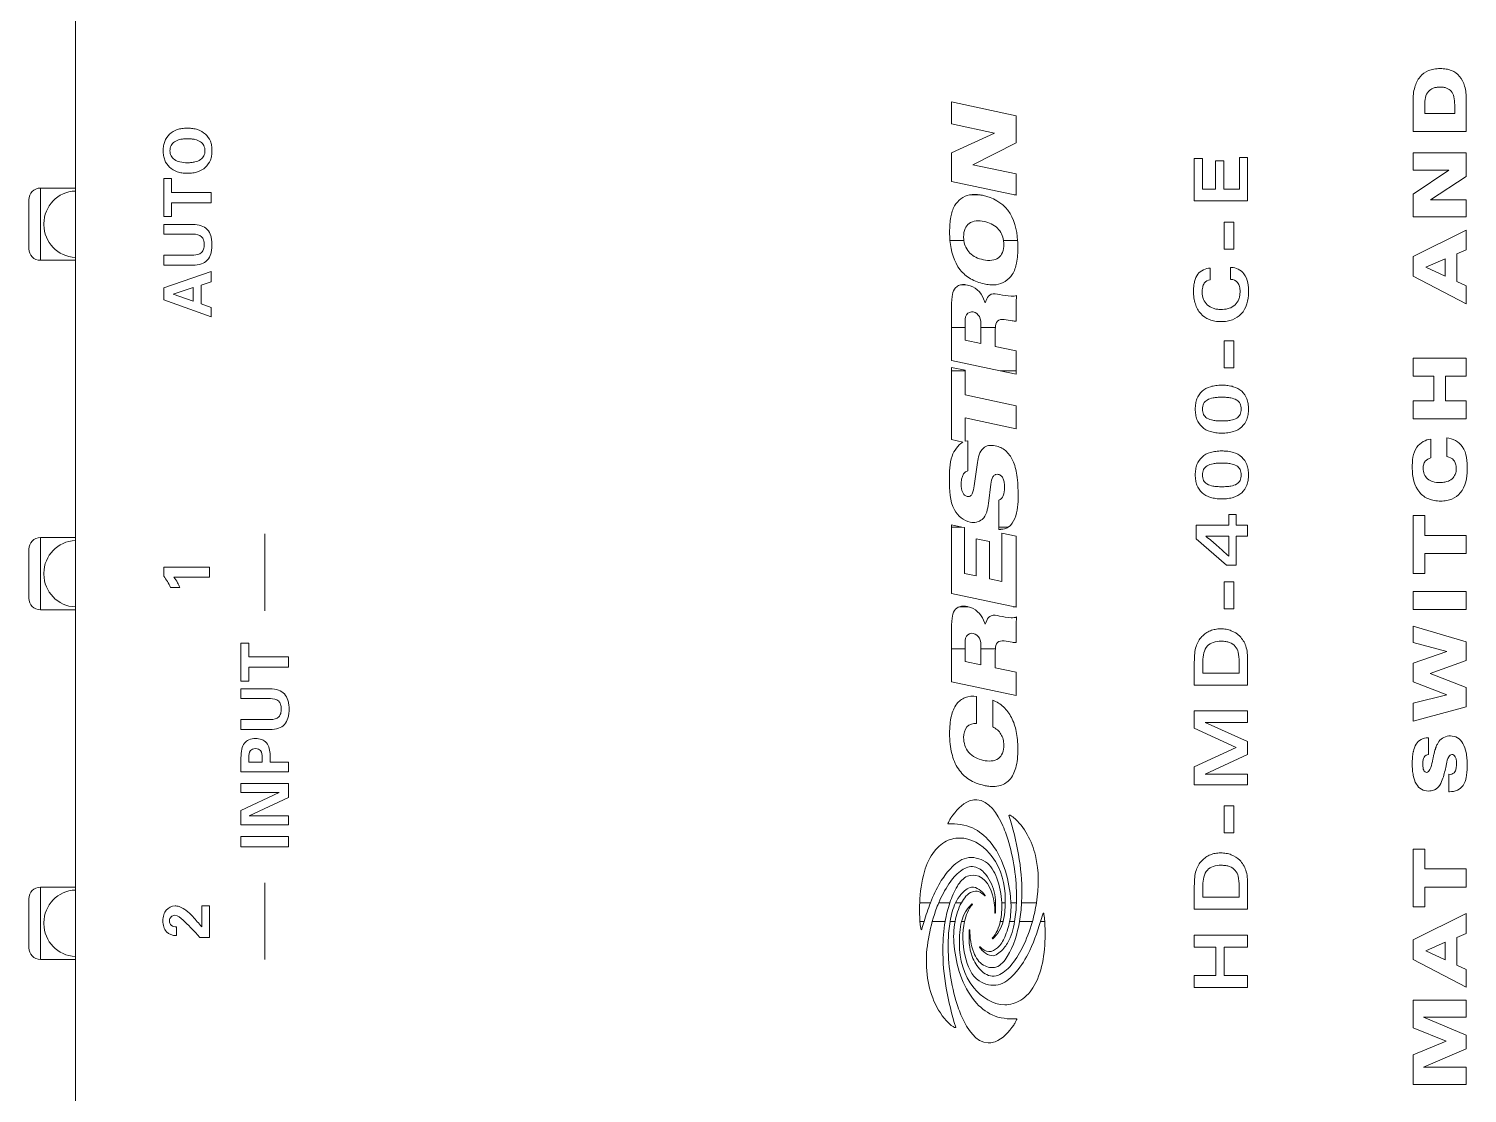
# Model space of a CAD drawing. Header units: millimetres. Extents: x 52029 to 181395, y -167683 to -9934.
# Drawn here: x 69179 to 70091, y -118630 to -117956 of the extents above; entities that cross this region are included whole.
import ezdxf

# ---------------------------------------------------------------- set-up
doc = ezdxf.new("R2010")
doc.units = ezdxf.units.MM
doc.header["$LTSCALE"] = 3
doc.layers.add('FUR', color=8, linetype='Continuous', lineweight=5)

# ---------------------------------------------------------------- blocks, each defined once
blk = doc.blocks.new('hdmd400rx')
at = {"color": 7, "linetype": 'Continuous'}
for p, q in [((-23.696, 184.695), (-20.595, 184.695)), ((-1.55, 184.695), (1.55, 184.695)), ((20.595, 184.695), (23.696, 184.695)), ((-24.434, 181.742), (-24.434, 183.957)), ((-24.434, 183.957), (-19.857, 183.957)), ((-22.183, 183.735), (-22.109, 183.735)), ((-19.857, 181.742), (-19.857, 183.957)), ((-2.288, 181.742), (-2.288, 183.957)), ((-2.288, 183.957), (2.288, 183.957)), ((-0.037, 183.735), (0.037, 183.735)), ((2.288, 181.742), (2.288, 183.957)), ((19.857, 181.742), (19.857, 183.957)), ((19.857, 183.957), (24.434, 183.957)), ((22.109, 183.735), (22.183, 183.735)), ((24.434, 181.742), (24.434, 183.957)), ((-142.16, 181.742), (142.16, 181.742)), ((-0.159, 176.144), (0.405, 176.144)), ((0.405, 176.144), (0.405, 173.241)), ((16.267, 173.134), (17.355, 176.135)), ((17.355, 176.135), (18.112, 176.135)), ((18.112, 176.135), (19.158, 173.134)), ((19.553, 174.288), (19.553, 176.135)), ((19.553, 176.135), (20.191, 176.135)), ((20.191, 176.135), (20.191, 174.243)), ((21.512, 174.272), (21.512, 176.135)), ((21.512, 176.135), (22.128, 176.135)), ((22.128, 176.135), (22.128, 174.288)), ((22.625, 175.647), (22.625, 176.135)), ((22.625, 176.135), (25.036, 176.135)), ((25.036, 176.135), (25.036, 175.647)), ((-22.933, 175.333), (-22.933, 175.365)), ((-22.38, 175.333), (-22.933, 175.333)), ((-0.875, 175.129), (-0.875, 175.711)), ((-0.214, 173.241), (-0.214, 175.491)), ((17.722, 175.543), (17.268, 174.272)), ((18.135, 174.272), (17.722, 175.543)), ((23.508, 175.647), (22.625, 175.647)), ((23.508, 173.134), (23.508, 175.647)), ((24.153, 175.647), (24.153, 173.134)), ((25.036, 175.647), (24.153, 175.647)), ((17.268, 174.272), (18.135, 174.272)), ((-23.045, 173.849), (-22.874, 174.004)), ((-23.045, 173.241), (-23.045, 173.849)), ((-21.037, 173.241), (-23.045, 173.241)), ((-22.38, 173.734), (-21.037, 173.734)), ((-21.037, 173.734), (-21.037, 173.241)), ((0.405, 173.241), (-0.214, 173.241)), ((17.105, 173.779), (16.871, 173.134)), ((18.291, 173.779), (17.105, 173.779)), ((18.505, 173.134), (18.291, 173.779)), ((16.871, 173.134), (16.267, 173.134)), ((19.158, 173.134), (18.505, 173.134)), ((24.153, 173.134), (23.508, 173.134)), ((-17.3, 168.244), (-17.3, 171.245)), ((-17.3, 171.245), (-16.661, 171.245)), ((-16.661, 171.245), (-16.661, 168.244)), ((-15.921, 168.244), (-15.921, 171.245)), ((-15.921, 171.245), (-14.995, 171.245)), ((-15.345, 170.728), (-15.345, 168.244)), ((-14.179, 168.244), (-15.345, 170.728)), ((-14.995, 171.245), (-13.866, 168.832)), ((-13.866, 168.832), (-13.866, 171.245)), ((-13.866, 171.245), (-13.29, 171.245)), ((-13.29, 171.245), (-13.29, 168.244)), ((-12.55, 168.244), (-12.55, 171.245)), ((-12.55, 171.245), (-11.661, 171.245)), ((-11.941, 170.744), (-11.941, 169.906)), ((-11.636, 170.744), (-11.941, 170.744)), ((-9.874, 169.397), (-9.874, 171.245)), ((-9.874, 171.245), (-9.236, 171.245)), ((-9.236, 171.245), (-9.236, 169.353)), ((-7.915, 169.381), (-7.915, 171.245)), ((-7.915, 171.245), (-7.299, 171.245)), ((-7.299, 171.245), (-7.299, 169.397)), ((-6.803, 170.757), (-6.803, 171.245)), ((-6.803, 171.245), (-4.392, 171.245)), ((-5.92, 170.757), (-6.803, 170.757)), ((-5.92, 168.244), (-5.92, 170.757)), ((-5.275, 170.757), (-5.275, 168.244)), ((-4.392, 170.757), (-5.275, 170.757)), ((-4.392, 171.245), (-4.392, 170.757)), ((-19.577, 169.737), (-24.452, 169.737)), ((-11.941, 169.906), (-11.636, 169.906)), ((2.517, 169.737), (-2.358, 169.737)), ((-11.941, 169.402), (-11.941, 168.244)), ((-11.496, 169.402), (-11.941, 169.402)), ((-16.661, 168.244), (-17.3, 168.244)), ((-15.345, 168.244), (-15.921, 168.244)), ((-13.29, 168.244), (-14.179, 168.244)), ((-11.941, 168.244), (-12.55, 168.244)), ((-5.275, 168.244), (-5.92, 168.244)), ((-22.03, 128.218), (-22.03, 127.957)), ((-20.85, 128.232), (-20.85, 127.553)), ((-22.03, 126.622), (-22.03, 127.435)), ((-20.85, 127.026), (-20.85, 126.326)), ((-22.03, 125.991), (-22.03, 126.308)), ((-20.85, 125.957), (-20.85, 125.589)), ((-7.724, 122.125), (-6.852, 126.225)), ((-6.852, 126.225), (-3.651, 126.225)), ((-4.769, 126.225), (-4.769, 125.349)), ((-1.254, 126.225), (-2.125, 122.125)), ((3.098, 126.225), (-1.254, 126.225)), ((2.958, 125.562), (3.098, 126.225)), ((2.958, 126.225), (2.958, 125.562)), ((8.345, 125.509), (8.497, 126.225)), ((8.497, 126.225), (13.076, 126.225)), ((12.862, 126.225), (12.862, 125.349)), ((13.518, 126.225), (12.862, 123.135)), ((13.076, 126.225), (12.89, 125.349)), ((13.518, 126.225), (16.719, 126.225)), ((15.601, 125.349), (15.601, 126.225)), ((21.105, 126.316), (21.105, 125.433)), ((24.849, 126.225), (23.977, 122.125)), ((24.849, 126.225), (26.67, 126.225)), ((26.67, 126.225), (27.917, 123.503)), ((27.917, 123.503), (28.497, 126.225)), ((28.497, 126.225), (29.895, 126.225)), ((29.895, 126.225), (29.023, 122.125)), ((-22.03, 125.396), (-22.03, 125.577)), ((-5.563, 125.349), (-5.773, 124.36)), ((-4.542, 125.349), (-5.563, 125.349)), ((-2.088, 125.702), (-2.088, 125.158)), ((-2.08, 125.196), (-2.088, 125.158)), ((-0.137, 124.652), (0.019, 125.385)), ((0.019, 125.385), (2.919, 125.385)), ((2.919, 125.385), (2.958, 125.562)), ((8.412, 125.187), (6.524, 125.187)), ((9.871, 125.349), (8.407, 125.347)), ((8.407, 125.347), (8.412, 125.187)), ((9.187, 122.125), (9.871, 125.349)), ((11.324, 125.349), (10.638, 122.125)), ((12.89, 125.349), (11.324, 125.349)), ((14.597, 124.36), (14.808, 125.349)), ((14.808, 125.349), (15.829, 125.349)), ((18.312, 125.315), (18.292, 125.196)), ((18.312, 125.576), (18.312, 125.315)), ((24.004, 125.083), (24.004, 124.403)), ((-14.324, 124.621), (-14.324, 124.71)), ((-9.481, 124.631), (-7.778, 124.631)), ((-5.773, 124.36), (-4.664, 124.36)), ((-4.769, 124.36), (-4.769, 123.437)), ((-2.953, 124.182), (-3.206, 124.092)), ((-3.206, 124.092), (-2.961, 123.981)), ((2.214, 124.652), (-0.137, 124.652)), ((2.034, 123.806), (2.214, 124.652)), ((5.56, 124.791), (7.039, 124.576)), ((14.597, 124.36), (15.707, 124.36)), ((15.601, 123.437), (15.601, 124.36)), ((17.417, 124.182), (17.165, 124.092)), ((17.165, 124.092), (17.409, 123.981)), ((25.917, 124.871), (25.333, 122.125)), ((27.301, 122.125), (25.917, 124.871)), ((-29.735, 123.891), (-29.735, 123.822)), ((-22.03, 123.13), (-22.03, 122.949)), ((-20.85, 123.514), (-20.85, 123.427)), ((-8.003, 123.606), (-9.705, 123.606)), ((-5.968, 123.441), (-6.248, 122.125)), ((-4.882, 123.441), (-5.968, 123.441)), ((-4.769, 123.437), (-4.882, 123.441)), ((-0.483, 123.02), (-0.316, 123.806)), ((-0.316, 123.806), (2.034, 123.806)), ((2.811, 123.115), (2.805, 123.224)), ((2.805, 123.224), (2.958, 123.223)), ((2.813, 123.086), (2.811, 123.115)), ((2.832, 122.958), (2.813, 123.086)), ((2.958, 122.617), (2.958, 123.223)), ((2.958, 123.223), (4.669, 123.223)), ((5.676, 123.727), (4.459, 123.883)), ((12.862, 123.135), (12.647, 122.125)), ((12.862, 123.135), (12.862, 122.125)), ((14.122, 122.125), (14.402, 123.441)), ((14.402, 123.441), (15.489, 123.441)), ((15.489, 123.441), (15.601, 123.437)), ((18.312, 123.398), (18.312, 123.794)), ((-22.03, 122.218), (-22.03, 122.536)), ((-20.85, 123.038), (-20.85, 122.814)), ((-20.628, 122.813), (-20.85, 122.814)), ((-20.484, 122.476), (-20.85, 122.45)), ((-20.85, 122.45), (-20.85, 122.104)), ((-2.088, 122.302), (-2.088, 122.125)), ((2.56, 123.02), (-0.483, 123.02)), ((2.371, 122.125), (2.56, 123.02)), ((21.105, 122.922), (21.105, 122.025)), ((24.004, 122.125), (24.004, 122.249)), ((-22.03, 121.091), (-22.03, 121.905)), ((-20.85, 121.779), (-20.85, 120.838)), ((-6.248, 122.125), (-7.724, 122.125)), ((-2.125, 122.125), (2.371, 122.125)), ((10.638, 122.125), (9.187, 122.125)), ((12.647, 122.125), (14.122, 122.125)), ((23.977, 122.125), (25.333, 122.125)), ((29.023, 122.125), (27.301, 122.125)), ((-22.296, 121.169), (-22.03, 121.091)), ((-22.03, 120.309), (-22.03, 120.57)), ((-22.03, 120.57), (-21.514, 120.418)), ((-26.221, 107.453), (-26.221, 110.829)), ((-26.221, 110.829), (-25.461, 110.829)), ((-25.461, 110.829), (-25.461, 109.474)), ((-23.662, 109.474), (-23.662, 110.829)), ((-23.662, 110.829), (-22.902, 110.829)), ((-22.902, 110.829), (-22.902, 107.453)), ((-21.252, 107.453), (-21.252, 110.829)), ((-21.252, 110.829), (-19.799, 110.829)), ((-13.369, 107.453), (-13.369, 110.829)), ((-13.369, 110.829), (-12.231, 110.829)), ((-12.231, 110.829), (-11.002, 108.174)), ((-11.002, 108.174), (-9.794, 110.829)), ((-9.794, 110.829), (-8.695, 110.829)), ((-8.695, 110.829), (-8.695, 107.453)), ((-7.056, 107.453), (-7.056, 110.829)), ((-7.056, 110.829), (-5.603, 110.829)), ((0.55, 108.798), (2.21, 110.719)), ((2.21, 110.719), (3.086, 110.719)), ((3.086, 110.719), (3.086, 108.652)), ((23.625, 107.453), (23.625, 110.829)), ((23.625, 110.829), (26.314, 110.829)), ((24.364, 110.316), (24.364, 109.483)), ((26.314, 110.316), (24.364, 110.316)), ((26.314, 110.829), (26.314, 110.316)), ((-25.461, 109.474), (-23.662, 109.474)), ((-20.492, 110.284), (-20.492, 107.997)), ((-19.73, 110.284), (-20.492, 110.284)), ((-12.694, 110.144), (-12.694, 107.453)), ((-11.462, 107.453), (-12.694, 110.144)), ((-9.423, 110.144), (-10.636, 107.453)), ((-9.423, 107.453), (-9.423, 110.144)), ((-6.296, 110.284), (-6.296, 107.997)), ((-5.534, 110.284), (-6.296, 110.284)), ((2.375, 108.652), (2.375, 110.105)), ((19.37, 109.824), (18.621, 109.824)), ((24.364, 109.483), (26.157, 109.483)), ((26.157, 109.483), (26.157, 108.968)), ((-25.461, 108.929), (-25.461, 107.453)), ((-23.662, 108.929), (-25.461, 108.929)), ((-23.662, 107.453), (-23.662, 108.929)), ((-16.429, 108.316), (-16.429, 108.943)), ((-16.429, 108.943), (-14.715, 108.943)), ((-14.715, 108.943), (-14.715, 108.316)), ((-2.233, 108.316), (-2.233, 108.943)), ((-2.233, 108.943), (-0.519, 108.943)), ((-0.519, 108.943), (-0.519, 108.316)), ((0.55, 108.174), (0.55, 108.798)), ((1.118, 108.652), (2.375, 108.652)), ((3.086, 108.652), (3.757, 108.652)), ((3.757, 108.652), (3.757, 108.174)), ((13.045, 108.316), (13.045, 108.943)), ((13.045, 108.943), (14.76, 108.943)), ((14.76, 108.943), (14.76, 108.316)), ((18.649, 108.535), (19.413, 108.535)), ((19.413, 108.535), (19.413, 108.489)), ((20.556, 108.316), (20.556, 108.943)), ((20.556, 108.943), (22.27, 108.943)), ((22.27, 108.943), (22.27, 108.316)), ((24.364, 108.968), (24.364, 107.977)), ((26.157, 108.968), (24.364, 108.968)), ((-20.492, 107.997), (-19.776, 107.997)), ((-14.715, 108.316), (-16.429, 108.316)), ((-6.296, 107.997), (-5.58, 107.997)), ((-0.519, 108.316), (-2.233, 108.316)), ((2.375, 108.174), (0.55, 108.174)), ((2.375, 107.453), (2.375, 108.174)), ((3.086, 108.174), (3.086, 107.453)), ((3.757, 108.174), (3.086, 108.174)), ((14.76, 108.316), (13.045, 108.316)), ((22.27, 108.316), (20.556, 108.316)), ((24.364, 107.977), (26.381, 107.977)), ((26.381, 107.977), (26.381, 107.453)), ((-25.461, 107.453), (-26.221, 107.453)), ((-22.902, 107.453), (-23.662, 107.453)), ((-19.696, 107.453), (-21.252, 107.453)), ((-12.694, 107.453), (-13.369, 107.453)), ((-10.636, 107.453), (-11.462, 107.453)), ((-8.695, 107.453), (-9.423, 107.453)), ((-5.5, 107.453), (-7.056, 107.453)), ((3.086, 107.453), (2.375, 107.453)), ((26.381, 107.453), (23.625, 107.453)), ((-32.355, 93.592), (-32.355, 96.968)), ((-32.355, 96.968), (-30.476, 96.968)), ((-30.476, 96.968), (-29.609, 94.876)), ((-29.609, 94.876), (-28.764, 96.968)), ((-28.764, 96.968), (-27.02, 96.968)), ((-27.02, 96.968), (-27.02, 93.592)), ((-26.204, 93.592), (-24.455, 96.968)), ((-24.455, 96.968), (-23.201, 96.968)), ((-23.201, 96.968), (-21.532, 93.592)), ((-21.112, 96.227), (-21.112, 96.968)), ((-21.112, 96.968), (-17.448, 96.968)), ((-17.448, 96.968), (-17.448, 96.227)), ((-8.436, 93.592), (-9.352, 96.968)), ((-9.352, 96.968), (-8.203, 96.968)), ((-8.203, 96.968), (-7.679, 94.821)), ((-7.679, 94.821), (-6.852, 96.968)), ((-6.852, 96.968), (-5.676, 96.968)), ((-5.676, 96.968), (-4.928, 94.821)), ((-4.928, 94.821), (-4.365, 96.968)), ((-4.365, 96.968), (-3.332, 96.968)), ((-3.332, 96.968), (-4.307, 93.592)), ((-2.273, 93.592), (-2.273, 96.968)), ((-2.273, 96.968), (-1.12, 96.968)), ((-1.12, 96.968), (-1.12, 93.592)), ((0.019, 96.227), (0.019, 96.968)), ((0.019, 96.968), (3.684, 96.968)), ((3.684, 96.968), (3.684, 96.227)), ((9.807, 93.592), (9.807, 96.968)), ((9.807, 96.968), (10.956, 96.968)), ((10.956, 96.968), (10.956, 95.654)), ((12.508, 95.654), (12.508, 96.968)), ((12.508, 96.968), (13.662, 96.968)), ((13.662, 96.968), (13.662, 93.592)), ((17.107, 93.592), (18.856, 96.968)), ((18.856, 96.968), (20.11, 96.968)), ((20.11, 96.968), (21.778, 93.592)), ((22.613, 96.968), (24.044, 96.968)), ((22.613, 93.592), (22.613, 96.968)), ((24.044, 96.968), (25.575, 94.702)), ((25.575, 96.968), (26.66, 96.968)), ((25.575, 94.702), (25.575, 96.968)), ((26.66, 96.968), (26.66, 93.592)), ((28.014, 96.968), (29.946, 96.968)), ((28.014, 93.592), (28.014, 96.968)), ((-31.268, 96.311), (-31.268, 93.592)), ((-30.101, 93.592), (-31.268, 96.311)), ((-28.103, 96.311), (-29.238, 93.592)), ((-28.103, 93.592), (-28.103, 96.311)), ((-23.89, 96.165), (-24.462, 94.938)), ((-23.35, 94.938), (-23.89, 96.165)), ((-19.855, 96.227), (-21.112, 96.227)), ((-19.855, 93.592), (-19.855, 96.227)), ((-18.704, 96.227), (-18.704, 93.592)), ((-17.448, 96.227), (-18.704, 96.227)), ((-10.402, 95.982), (-11.457, 95.982)), ((-10.402, 96.021), (-10.402, 95.982)), ((-6.328, 95.89), (-7.219, 93.592)), ((-5.497, 93.592), (-6.328, 95.89)), ((1.276, 96.227), (0.019, 96.227)), ((1.276, 93.592), (1.276, 96.227)), ((2.427, 96.227), (2.427, 93.592)), ((3.684, 96.227), (2.427, 96.227)), ((8.524, 95.833), (7.333, 95.833)), ((19.421, 96.165), (18.849, 94.938)), ((19.961, 94.938), (19.421, 96.165)), ((23.696, 95.865), (23.696, 93.592)), ((25.176, 93.592), (23.696, 95.865)), ((29.717, 96.227), (29.163, 96.227)), ((29.163, 96.227), (29.163, 94.329)), ((-24.462, 94.938), (-23.35, 94.938)), ((-12.054, 94.849), (-12.272, 94.897)), ((7.418, 94.83), (8.613, 94.83)), ((10.956, 95.654), (12.508, 95.654)), ((10.956, 94.915), (10.956, 93.592)), ((12.508, 94.915), (10.956, 94.915)), ((12.508, 93.592), (12.508, 94.915)), ((18.849, 94.938), (19.961, 94.938)), ((-24.799, 94.201), (-25.071, 93.592)), ((-23.045, 94.201), (-24.799, 94.201)), ((-22.791, 93.592), (-23.045, 94.201)), ((-13.815, 94.656), (-13.815, 94.707)), ((-13.815, 94.707), (-12.704, 94.707)), ((-12.704, 94.707), (-12.714, 94.604)), ((18.512, 94.201), (18.24, 93.592)), ((20.266, 94.201), (18.512, 94.201)), ((20.52, 93.592), (20.266, 94.201)), ((29.163, 94.329), (29.717, 94.329)), ((-31.268, 93.592), (-32.355, 93.592)), ((-29.238, 93.592), (-30.101, 93.592)), ((-27.02, 93.592), (-28.103, 93.592)), ((-25.071, 93.592), (-26.204, 93.592)), ((-21.532, 93.592), (-22.791, 93.592)), ((-18.704, 93.592), (-19.855, 93.592)), ((-7.219, 93.592), (-8.436, 93.592)), ((-4.307, 93.592), (-5.497, 93.592)), ((-1.12, 93.592), (-2.273, 93.592)), ((2.427, 93.592), (1.276, 93.592)), ((10.956, 93.592), (9.807, 93.592)), ((13.662, 93.592), (12.508, 93.592)), ((18.24, 93.592), (17.107, 93.592)), ((21.778, 93.592), (20.52, 93.592)), ((23.696, 93.592), (22.613, 93.592)), ((26.66, 93.592), (25.176, 93.592)), ((30.054, 93.592), (28.014, 93.592))]:
    blk.add_line(p, q, dxfattribs=at)
for centre, radius, start, end in [((-23.696, 183.957), 0.738, 90, 180), ((-20.595, 183.957), 0.738, 0, 90), ((-1.55, 183.957), 0.738, 90, 180), ((1.55, 183.957), 0.738, 0, 90), ((20.595, 183.957), 0.738, 90, 180), ((23.696, 183.957), 0.738, 0, 90), ((-22.183, 181.668), 2.067, 90, 177.9532), ((-22.109, 181.668), 2.067, 2.0468, 90), ((-0.037, 181.668), 2.067, 90, 177.9532), ((0.037, 181.668), 2.067, 2.0468, 90), ((22.109, 181.668), 2.067, 90, 177.9532), ((22.183, 181.668), 2.067, 2.0468, 90), ((-29.963, 101.916), 27.222, 73.05698, 74.18841), ((-24.127, 119.709), 8.006, 72.83071, 74.8169), ((-24.621, 118.061), 9.726, 67.18397, 72.91131), ((-23.009, 120.714), 5.367, 79.48911, 96.06516), ((20.709, 124.902), 3.333, 347.80336, 351.38683), ((-20.47, 134.442), 12.344, 268.23689, 286.21554), ((-19.301, 130.93), 10.21, 254.49676, 261.27325), ((-22.838, 134.543), 14.257, 270.80747, 273.24803)]:
    blk.add_arc(centre, radius, start, end, dxfattribs=at)
for points, knots in [([(-22.933, 175.365), (-22.933, 175.583), (-22.796, 175.943), (-22.373, 176.163), (-21.996, 176.206), (-21.621, 176.164), (-21.206, 175.964), (-21.051, 175.615), (-21.054, 175.394), (-21.054, 175.381)], [0, 0, 0, 0, 0.23605, 0.359235, 0.500783, 0.641429, 0.763699, 0.986206, 1, 1, 1, 1]), ([(-0.875, 175.711), (-0.741, 175.769), (-0.489, 175.893), (-0.26, 176.057), (-0.159, 176.144)], [0, 0, 0, 0, 0.521815, 1, 1, 1, 1]), ([(25.371, 174.65), (25.371, 174.763), (25.385, 174.979), (25.479, 175.373), (25.721, 175.797), (26.124, 176.066), (26.498, 176.165), (26.805, 176.188), (27.112, 176.165), (27.484, 176.066), (27.886, 175.795), (28.129, 175.372), (28.22, 174.978), (28.235, 174.739), (28.233, 174.604), (28.233, 174.58)], [0, 0, 0, 0, 0.070552, 0.135077, 0.252248, 0.366851, 0.427367, 0.493161, 0.558764, 0.619056, 0.733308, 0.851001, 0.915125, 0.985471, 1, 1, 1, 1]), ([(-22.874, 174.004), (-22.553, 174.291), (-22.14, 174.714), (-21.646, 175.23), (-21.646, 175.432)], [0, 0, 0, 0, 0.680971, 1, 1, 1, 1]), ([(-21.646, 175.432), (-21.646, 175.52), (-21.713, 175.71), (-21.956, 175.79), (-22.15, 175.76), (-22.341, 175.632), (-22.376, 175.448), (-22.38, 175.333)], [0, 0, 0, 0, 0.221723, 0.443446, 0.584259, 0.70767, 1, 1, 1, 1]), ([(-21.054, 175.381), (-21.058, 175.279), (-21.118, 175.044), (-21.349, 174.672), (-21.79, 174.232), (-22.157, 173.917), (-22.38, 173.734)], [0, 0, 0, 0, 0.141163, 0.329202, 0.60006, 1, 1, 1, 1]), ([(-0.214, 175.491), (-0.33, 175.411), (-0.542, 175.273), (-0.771, 175.165), (-0.875, 175.129)], [0, 0, 0, 0, 0.562559, 1, 1, 1, 1]), ([(27.562, 174.646), (27.562, 174.73), (27.555, 174.889), (27.511, 175.17), (27.401, 175.464), (27.137, 175.707), (26.801, 175.767), (26.467, 175.707), (26.203, 175.463), (26.065, 175.089), (26.042, 174.805), (26.042, 174.646)], [0, 0, 0, 0, 0.084103, 0.158495, 0.283347, 0.389489, 0.500565, 0.611209, 0.717347, 0.8419, 1, 1, 1, 1]), ([(22.128, 174.288), (22.128, 174.11), (22.094, 173.778), (21.836, 173.349), (21.472, 173.165), (21.134, 173.098), (20.84, 173.082), (20.545, 173.098), (20.206, 173.164), (19.842, 173.346), (19.585, 173.776), (19.553, 174.108), (19.553, 174.288)], [0, 0, 0, 0, 0.132769, 0.242994, 0.357028, 0.423778, 0.49953, 0.575965, 0.643033, 0.756544, 0.866329, 1, 1, 1, 1]), ([(20.191, 174.243), (20.191, 174.068), (20.253, 173.776), (20.58, 173.597), (20.859, 173.571), (21.139, 173.596), (21.465, 173.787), (21.512, 174.089), (21.512, 174.272)], [0, 0, 0, 0, 0.244897, 0.357959, 0.496764, 0.633888, 0.744945, 1, 1, 1, 1]), ([(28.233, 174.58), (28.23, 174.487), (28.215, 174.29), (28.131, 173.909), (27.894, 173.475), (27.491, 173.199), (27.115, 173.099), (26.805, 173.076), (26.494, 173.099), (26.118, 173.198), (25.713, 173.473), (25.476, 173.907), (25.385, 174.31), (25.371, 174.533), (25.371, 174.65)], [0, 0, 0, 0, 0.058966, 0.125792, 0.246747, 0.362995, 0.424697, 0.492128, 0.559783, 0.621673, 0.738181, 0.858664, 0.925925, 1, 1, 1, 1]), ([(26.042, 174.646), (26.042, 174.56), (26.049, 174.398), (26.094, 174.114), (26.2, 173.817), (26.465, 173.57), (26.802, 173.511), (27.139, 173.57), (27.404, 173.817), (27.511, 174.114), (27.555, 174.398), (27.562, 174.56), (27.562, 174.646)], [0, 0, 0, 0, 0.08485, 0.15977, 0.284145, 0.389278, 0.499657, 0.610548, 0.71579, 0.840416, 0.915212, 1, 1, 1, 1]), ([(-11.661, 171.245), (-11.476, 171.245), (-11.155, 171.224), (-10.727, 171.071), (-10.478, 170.736), (-10.432, 170.335), (-10.478, 169.937), (-10.783, 169.477), (-11.223, 169.402), (-11.496, 169.402)], [0, 0, 0, 0, 0.166892, 0.290067, 0.397133, 0.523906, 0.647206, 0.753438, 1, 1, 1, 1]), ([(-11.636, 169.906), (-11.49, 169.906), (-11.258, 169.912), (-11.094, 170.14), (-11.076, 170.327), (-11.095, 170.513), (-11.26, 170.738), (-11.49, 170.744), (-11.636, 170.744)], [0, 0, 0, 0, 0.276197, 0.377381, 0.501109, 0.623803, 0.72457, 1, 1, 1, 1]), ([(-7.299, 169.397), (-7.299, 169.219), (-7.333, 168.887), (-7.592, 168.459), (-7.955, 168.275), (-8.293, 168.207), (-8.587, 168.192), (-8.882, 168.207), (-9.221, 168.273), (-9.585, 168.455), (-9.842, 168.886), (-9.874, 169.218), (-9.874, 169.397)], [0, 0, 0, 0, 0.132766, 0.243003, 0.356996, 0.423757, 0.499545, 0.575944, 0.643, 0.756553, 0.866326, 1, 1, 1, 1]), ([(-9.236, 169.353), (-9.236, 169.178), (-9.174, 168.885), (-8.847, 168.707), (-8.568, 168.68), (-8.288, 168.706), (-7.962, 168.897), (-7.915, 169.199), (-7.915, 169.381)], [0, 0, 0, 0, 0.244898, 0.358038, 0.496755, 0.633924, 0.744944, 1, 1, 1, 1]), ([(-22.03, 127.435), (-23.186, 127.756), (-25.527, 128.068), (-27.898, 127.088), (-28.62, 126.234)], [0, 0, 0, 0, 0.517607, 1, 1, 1, 1]), ([(-22.544, 128.15), (-22.515, 128.156), (-22.352, 128.188), (-22.188, 128.209), (-22.052, 128.217)], [0, 0, 0, 0, 0.178025, 1, 1, 1, 1]), ([(-20.85, 128.232), (-20.185, 128.208), (-19.034, 128.07), (-17.614, 127.447), (-16.813, 126.503), (-16.631, 125.021), (-17.973, 123.236), (-19.691, 122.816), (-20.628, 122.813)], [0, 0, 0, 0, 0.189802, 0.32772, 0.433095, 0.527094, 0.732392, 1, 1, 1, 1]), ([(-28.731, 125.947), (-27.127, 126.456), (-24.858, 126.89), (-22.597, 126.718), (-22.03, 126.622)], [0, 0, 0, 0, 0.745309, 1, 1, 1, 1]), ([(-18.254, 124.067), (-18.032, 124.411), (-17.816, 125.331), (-18.642, 126.296), (-19.631, 127.031), (-20.407, 127.38), (-20.85, 127.553)], [0, 0, 0, 0, 0.247694, 0.492723, 0.712406, 1, 1, 1, 1]), ([(-18.93, 124.163), (-18.729, 124.346), (-18.409, 124.889), (-18.853, 125.783), (-19.701, 126.466), (-20.433, 126.849), (-20.85, 127.026)], [0, 0, 0, 0, 0.199585, 0.399072, 0.66706, 1, 1, 1, 1]), ([(-27.037, 125.938), (-27.394, 125.833), (-28.428, 125.481), (-29.709, 124.672), (-29.735, 123.891)], [0, 0, 0, 0, 0.322746, 1, 1, 1, 1]), ([(-28.62, 126.234), (-28.659, 126.188), (-28.692, 126.097), (-28.782, 126.009), (-28.743, 125.943), (-28.731, 125.947)], [0, 0, 0, 0, 0.542858, 0.881712, 1, 1, 1, 1]), ([(-28.206, 122.103), (-28.232, 122.621), (-28.114, 123.655), (-26.608, 125.418), (-24.819, 125.919), (-23.576, 126.051)], [0, 0, 0, 0, 0.231906, 0.440744, 1, 1, 1, 1]), ([(-22.03, 126.308), (-22.42, 126.376), (-24.098, 126.517), (-25.803, 126.299), (-27.037, 125.938)], [0, 0, 0, 0, 0.235338, 1, 1, 1, 1]), ([(-19.796, 125.845), (-19.537, 125.694), (-19.074, 125.316), (-19.103, 123.987), (-20.208, 123.604), (-20.85, 123.514)], [0, 0, 0, 0, 0.253476, 0.452521, 1, 1, 1, 1]), ([(-15.854, 126.424), (-15.828, 125.906), (-15.946, 124.872), (-17.452, 123.109), (-19.241, 122.608), (-20.484, 122.476)], [0, 0, 0, 0, 0.231898, 0.440746, 1, 1, 1, 1]), ([(-15.465, 126.256), (-15.529, 126.301), (-15.622, 126.362), (-15.752, 126.404), (-15.803, 126.459), (-15.855, 126.437), (-15.854, 126.424)], [0, 0, 0, 0, 0.53071, 0.74294, 0.916034, 1, 1, 1, 1]), ([(-14.324, 124.71), (-14.329, 124.834), (-14.479, 125.485), (-15.031, 125.951), (-15.465, 126.256)], [0, 0, 0, 0, 0.189498, 1, 1, 1, 1]), ([(-7.778, 124.631), (-7.749, 124.87), (-7.769, 125.361), (-8.257, 125.977), (-8.911, 126.22), (-9.554, 126.323), (-10.155, 126.348), (-10.784, 126.319), (-11.551, 126.189), (-12.381, 125.86), (-12.986, 125.246), (-13.283, 124.653), (-13.407, 124.229), (-13.453, 123.957), (-13.464, 123.858)], [0, 0, 0, 0, 0.090655, 0.175341, 0.279541, 0.34501, 0.421153, 0.505587, 0.581632, 0.713999, 0.834344, 0.896403, 0.96251, 1, 1, 1, 1]), ([(-3.651, 126.225), (-3.37, 126.225), (-2.927, 126.213), (-2.333, 126.092), (-2.13, 125.83), (-2.088, 125.702)], [0, 0, 0, 0, 0.481652, 0.769767, 1, 1, 1, 1]), ([(3.264, 125.038), (3.352, 125.448), (4.161, 126.365), (5.3, 126.339), (5.941, 126.339)], [0, 0, 0, 0, 0.395645, 1, 1, 1, 1]), ([(5.941, 126.339), (6.449, 126.339), (7.361, 126.372), (8.134, 125.814), (8.345, 125.509)], [0, 0, 0, 0, 0.578237, 1, 1, 1, 1]), ([(16.719, 126.225), (17, 126.225), (17.443, 126.216), (17.99, 126.098), (18.242, 125.842), (18.299, 125.666), (18.312, 125.576)], [0, 0, 0, 0, 0.447593, 0.715021, 0.85423, 1, 1, 1, 1]), ([(18.312, 123.794), (18.323, 123.914), (18.39, 124.337), (18.632, 125.024), (19.467, 125.994), (20.454, 126.259), (21.105, 126.316)], [0, 0, 0, 0, 0.088457, 0.312621, 0.522365, 1, 1, 1, 1]), ([(21.105, 126.316), (21.286, 126.331), (21.638, 126.345), (22.139, 126.328), (22.702, 126.253), (23.471, 126.046), (23.934, 125.465), (24.004, 125.083)], [0, 0, 0, 0, 0.159531, 0.308497, 0.440195, 0.658549, 1, 1, 1, 1]), ([(-23.433, 125.714), (-24.416, 125.711), (-26.22, 125.261), (-27.531, 123.255), (-27.087, 121.703), (-26.001, 120.8), (-24.433, 120.348), (-23.244, 120.279), (-22.637, 120.287)], [0, 0, 0, 0, 0.266715, 0.468612, 0.564313, 0.678652, 0.835383, 1, 1, 1, 1]), ([(-25.806, 124.46), (-25.48, 124.967), (-24.08, 125.496), (-22.747, 125.553), (-22.03, 125.396)], [0, 0, 0, 0, 0.450776, 1, 1, 1, 1]), ([(-22.569, 125.098), (-23.133, 125.125), (-24.083, 125.101), (-24.875, 124.595), (-25.129, 124.363)], [0, 0, 0, 0, 0.620772, 1, 1, 1, 1]), ([(-24.264, 122.682), (-24.545, 122.846), (-25.06, 123.289), (-24.876, 124.335), (-23.881, 124.944), (-23.054, 125.056), (-22.57, 125.055)], [0, 0, 0, 0, 0.23071, 0.416323, 0.657012, 1, 1, 1, 1]), ([(-20.85, 125.589), (-20.562, 125.431), (-20.124, 125.124), (-20.098, 124.459), (-20.299, 124.222), (-20.418, 124.116)], [0, 0, 0, 0, 0.532186, 0.742712, 1, 1, 1, 1]), ([(-20.39, 124.082), (-20.117, 124.282), (-19.586, 124.915), (-20.127, 125.441), (-20.332, 125.624)], [0, 0, 0, 0, 0.552162, 1, 1, 1, 1]), ([(-11.829, 124.198), (-11.756, 124.541), (-11.441, 125.232), (-10.705, 125.45), (-10.368, 125.45)], [0, 0, 0, 0, 0.51026, 1, 1, 1, 1]), ([(-10.368, 125.45), (-10.136, 125.45), (-9.626, 125.352), (-9.476, 124.846), (-9.481, 124.631)], [0, 0, 0, 0, 0.518821, 1, 1, 1, 1]), ([(-3.78, 124.84), (-3.748, 124.993), (-3.936, 125.419), (-4.346, 125.349), (-4.542, 125.349)], [0, 0, 0, 0, 0.441955, 1, 1, 1, 1]), ([(4.459, 123.883), (4.1, 123.927), (3.366, 124.042), (3.21, 124.781), (3.264, 125.038)], [0, 0, 0, 0, 0.579729, 1, 1, 1, 1]), ([(5.666, 125.6), (5.492, 125.6), (5.242, 125.574), (4.975, 125.41), (4.873, 125.229), (4.895, 125.014), (5.158, 124.831), (5.395, 124.815), (5.56, 124.791)], [0, 0, 0, 0, 0.286764, 0.400803, 0.504845, 0.615192, 0.722805, 1, 1, 1, 1]), ([(6.524, 125.187), (6.483, 125.406), (6.085, 125.595), (5.772, 125.6), (5.666, 125.6)], [0, 0, 0, 0, 0.676937, 1, 1, 1, 1]), ([(16.591, 124.84), (16.623, 124.993), (16.435, 125.419), (16.025, 125.349), (15.829, 125.349)], [0, 0, 0, 0, 0.442581, 1, 1, 1, 1]), ([(21.105, 125.433), (20.816, 125.393), (20.375, 125.187), (20.027, 124.671), (19.871, 124.19), (19.818, 123.69), (19.971, 123.224), (20.365, 122.943), (20.769, 122.897), (21.024, 122.911), (21.105, 122.922)], [0, 0, 0, 0, 0.219273, 0.332437, 0.459093, 0.595223, 0.703607, 0.808601, 0.938138, 1, 1, 1, 1]), ([(22.317, 124.153), (22.384, 124.466), (22.39, 125.018), (21.846, 125.413), (21.442, 125.461), (21.187, 125.444), (21.105, 125.433)], [0, 0, 0, 0, 0.446846, 0.643015, 0.884664, 1, 1, 1, 1]), ([(-22.03, 120.57), (-22.744, 120.788), (-23.946, 121.205), (-25.322, 122.113), (-26.244, 123.196), (-26.028, 124.115), (-25.806, 124.46)], [0, 0, 0, 0, 0.360989, 0.606024, 0.801854, 1, 1, 1, 1]), ([(-25.129, 124.363), (-25.357, 124.156), (-25.688, 123.457), (-24.943, 122.469), (-23.812, 121.729), (-22.839, 121.335), (-22.296, 121.169)], [0, 0, 0, 0, 0.183162, 0.383849, 0.662185, 1, 1, 1, 1]), ([(-23.67, 124.445), (-23.943, 124.245), (-24.475, 123.611), (-23.933, 123.086), (-23.728, 122.903)], [0, 0, 0, 0, 0.552145, 1, 1, 1, 1]), ([(-22.03, 122.536), (-22.37, 122.6), (-22.969, 122.782), (-23.683, 123.19), (-24.072, 123.859), (-23.802, 124.269), (-23.642, 124.411)], [0, 0, 0, 0, 0.334888, 0.59966, 0.793025, 1, 1, 1, 1]), ([(-20.85, 123.427), (-20.617, 123.439), (-19.923, 123.509), (-19.273, 123.853), (-18.93, 124.163)], [0, 0, 0, 0, 0.335093, 1, 1, 1, 1]), ([(-20.85, 123.038), (-20.318, 123.061), (-19.385, 123.223), (-18.48, 123.714), (-18.254, 124.067)], [0, 0, 0, 0, 0.559408, 1, 1, 1, 1]), ([(-17.023, 122.589), (-16.668, 122.693), (-15.636, 123.046), (-14.361, 123.842), (-14.324, 124.621)], [0, 0, 0, 0, 0.321997, 1, 1, 1, 1]), ([(-9.705, 123.606), (-9.807, 123.396), (-10.048, 123.109), (-10.495, 122.932), (-10.909, 122.89), (-11.355, 122.943), (-11.901, 123.334), (-11.895, 123.886), (-11.829, 124.198)], [0, 0, 0, 0, 0.211068, 0.315344, 0.428552, 0.584832, 0.711502, 1, 1, 1, 1]), ([(-4.664, 124.36), (-4.468, 124.36), (-4.08, 124.351), (-3.814, 124.68), (-3.78, 124.84)], [0, 0, 0, 0, 0.544855, 1, 1, 1, 1]), ([(-2.961, 123.981), (-2.837, 123.924), (-2.554, 123.695), (-2.653, 123.349), (-2.682, 123.176)], [0, 0, 0, 0, 0.438811, 1, 1, 1, 1]), ([(7.039, 124.576), (7.366, 124.527), (7.877, 124.414), (8.16, 123.853), (8.12, 123.458), (8.005, 123.095), (7.74, 122.672), (7.142, 122.264), (6.144, 122.03), (5.382, 121.994), (4.947, 121.994)], [0, 0, 0, 0, 0.17902, 0.245248, 0.321293, 0.387371, 0.451011, 0.587963, 0.764658, 1, 1, 1, 1]), ([(15.707, 124.36), (15.903, 124.36), (16.291, 124.352), (16.556, 124.68), (16.591, 124.84)], [0, 0, 0, 0, 0.544303, 1, 1, 1, 1]), ([(17.409, 123.981), (17.533, 123.924), (17.816, 123.695), (17.717, 123.349), (17.688, 123.176)], [0, 0, 0, 0, 0.438811, 1, 1, 1, 1]), ([(23.966, 124.198), (23.842, 123.612), (23.145, 122.373), (21.783, 122.069), (21.105, 122.025)], [0, 0, 0, 0, 0.46854, 1, 1, 1, 1]), ([(21.105, 122.922), (21.395, 122.962), (21.999, 123.24), (22.251, 123.843), (22.317, 124.153)], [0, 0, 0, 0, 0.479998, 1, 1, 1, 1]), ([(-29.735, 123.822), (-29.731, 123.698), (-29.584, 123.044), (-29.029, 122.577), (-28.595, 122.271)], [0, 0, 0, 0, 0.189368, 1, 1, 1, 1]), ([(-13.464, 123.858), (-13.472, 123.792), (-13.488, 123.582), (-13.462, 123.113), (-13.112, 122.46), (-12.406, 122.15), (-11.722, 122.029), (-11.123, 122.002), (-10.534, 122.027), (-9.857, 122.124), (-9.118, 122.362), (-8.411, 122.882), (-8.11, 123.357), (-8.003, 123.606)], [0, 0, 0, 0, 0.027724, 0.087953, 0.194466, 0.316794, 0.39428, 0.485513, 0.566445, 0.640409, 0.770824, 0.886517, 1, 1, 1, 1]), ([(-4.261, 122.891), (-4.247, 123.03), (-4.293, 123.371), (-4.626, 123.429), (-4.769, 123.437)], [0, 0, 0, 0, 0.494029, 1, 1, 1, 1]), ([(-2.682, 123.176), (-2.722, 122.929), (-2.8, 122.581), (-2.789, 122.193), (-2.733, 122.095)], [0, 0, 0, 0, 0.688403, 1, 1, 1, 1]), ([(4.669, 123.223), (4.696, 123.098), (4.966, 122.869), (5.376, 122.853), (5.74, 122.868), (6.001, 122.926), (6.209, 123.05), (6.303, 123.228), (6.304, 123.354), (6.294, 123.401)], [0, 0, 0, 0, 0.186921, 0.440042, 0.590217, 0.718771, 0.82699, 0.930645, 1, 1, 1, 1]), ([(6.294, 123.401), (6.289, 123.418), (6.263, 123.496), (6.073, 123.674), (5.837, 123.707), (5.676, 123.727)], [0, 0, 0, 0, 0.072885, 0.335233, 1, 1, 1, 1]), ([(16.11, 122.891), (16.124, 123.03), (16.077, 123.371), (15.744, 123.429), (15.601, 123.437)], [0, 0, 0, 0, 0.493764, 1, 1, 1, 1]), ([(17.688, 123.176), (17.648, 122.929), (17.571, 122.581), (17.582, 122.193), (17.639, 122.095)], [0, 0, 0, 0, 0.688362, 1, 1, 1, 1]), ([(21.105, 122.025), (20.965, 122.016), (20.491, 122.001), (19.76, 122.055), (18.784, 122.336), (18.353, 122.992), (18.312, 123.398)], [0, 0, 0, 0, 0.123696, 0.416605, 0.641882, 1, 1, 1, 1]), ([(-28.595, 122.271), (-28.531, 122.226), (-28.438, 122.165), (-28.308, 122.123), (-28.256, 122.068), (-28.205, 122.09), (-28.206, 122.103)], [0, 0, 0, 0, 0.53071, 0.74294, 0.916034, 1, 1, 1, 1]), ([(-23.728, 122.903), (-23.628, 122.815), (-23.119, 122.462), (-22.505, 122.3), (-22.03, 122.218)], [0, 0, 0, 0, 0.216449, 1, 1, 1, 1]), ([(-20.85, 121.779), (-20.671, 121.769), (-18.809, 121.706), (-16.933, 122.07), (-15.329, 122.58)], [0, 0, 0, 0, 0.096356, 1, 1, 1, 1]), ([(-15.44, 122.293), (-16.041, 121.582), (-17.898, 120.633), (-19.865, 120.687), (-20.85, 120.838)], [0, 0, 0, 0, 0.482886, 1, 1, 1, 1]), ([(-15.329, 122.58), (-15.317, 122.584), (-15.278, 122.518), (-15.368, 122.43), (-15.401, 122.339), (-15.44, 122.293)], [0, 0, 0, 0, 0.118288, 0.457142, 1, 1, 1, 1]), ([(-4.361, 122.125), (-4.373, 122.21), (-4.334, 122.47), (-4.277, 122.72), (-4.261, 122.891)], [0, 0, 0, 0, 0.333624, 1, 1, 1, 1]), ([(4.947, 121.994), (4.7, 121.994), (4.017, 122.024), (3.212, 122.234), (2.958, 122.617)], [0, 0, 0, 0, 0.349247, 1, 1, 1, 1]), ([(16.01, 122.125), (15.997, 122.21), (16.037, 122.47), (16.093, 122.72), (16.11, 122.891)], [0, 0, 0, 0, 0.33357, 1, 1, 1, 1]), ([(-2.733, 122.095), (-2.857, 122.108), (-3.254, 122.115), (-3.796, 122.124), (-4.214, 122.125), (-4.361, 122.125)], [0, 0, 0, 0, 0.229954, 0.729623, 1, 1, 1, 1]), ([(17.639, 122.095), (17.514, 122.108), (17.117, 122.115), (16.575, 122.124), (16.157, 122.125), (16.01, 122.125)], [0, 0, 0, 0, 0.230217, 0.729788, 1, 1, 1, 1]), ([(-21.516, 120.377), (-21.545, 120.371), (-21.708, 120.34), (-21.873, 120.318), (-22.009, 120.31)], [0, 0, 0, 0, 0.178526, 1, 1, 1, 1]), ([(-19.799, 110.829), (-19.609, 110.829), (-19.273, 110.817), (-18.82, 110.741), (-18.46, 110.588), (-18.178, 110.367), (-17.959, 110.106), (-17.799, 109.818), (-17.708, 109.497), (-17.681, 109.156), (-17.708, 108.812), (-17.82, 108.384), (-18.073, 107.999), (-18.434, 107.712), (-18.943, 107.478), (-19.386, 107.453), (-19.696, 107.453)], [0, 0, 0, 0, 0.094042, 0.166542, 0.227055, 0.286128, 0.342369, 0.395391, 0.448757, 0.506218, 0.564648, 0.619299, 0.724576, 0.785769, 0.846519, 1, 1, 1, 1]), ([(-5.603, 110.829), (-5.413, 110.829), (-5.077, 110.817), (-4.624, 110.741), (-4.264, 110.588), (-3.982, 110.367), (-3.763, 110.106), (-3.603, 109.817), (-3.512, 109.497), (-3.485, 109.156), (-3.512, 108.812), (-3.625, 108.384), (-3.877, 107.999), (-4.238, 107.712), (-4.747, 107.478), (-5.19, 107.453), (-5.5, 107.453)], [0, 0, 0, 0, 0.094043, 0.166544, 0.227059, 0.286133, 0.342382, 0.395379, 0.448761, 0.506222, 0.564654, 0.619315, 0.724571, 0.785765, 0.846517, 1, 1, 1, 1]), ([(4.741, 109.085), (4.741, 109.214), (4.755, 109.459), (4.845, 109.897), (5.085, 110.366), (5.519, 110.654), (5.922, 110.756), (6.261, 110.78), (6.6, 110.756), (7.003, 110.654), (7.436, 110.366), (7.676, 109.896), (7.765, 109.459), (7.78, 109.188), (7.779, 109.033), (7.778, 109.007)], [0, 0, 0, 0, 0.074034, 0.140176, 0.255481, 0.365684, 0.4259, 0.492704, 0.559491, 0.619664, 0.729758, 0.845197, 0.911208, 0.985169, 1, 1, 1, 1]), ([(7.014, 109.085), (7.014, 109.186), (7.008, 109.374), (6.969, 109.692), (6.882, 110.016), (6.609, 110.277), (6.261, 110.329), (5.914, 110.278), (5.64, 110.02), (5.555, 109.697), (5.516, 109.377), (5.51, 109.187), (5.51, 109.085)], [0, 0, 0, 0, 0.092939, 0.172487, 0.295292, 0.392419, 0.499729, 0.607311, 0.703468, 0.825782, 0.90586, 1, 1, 1, 1]), ([(8.909, 109.085), (8.909, 109.214), (8.923, 109.459), (9.013, 109.897), (9.254, 110.366), (9.687, 110.654), (10.09, 110.756), (10.429, 110.78), (10.768, 110.756), (11.171, 110.654), (11.604, 110.366), (11.844, 109.896), (11.933, 109.459), (11.948, 109.188), (11.946, 109.033), (11.946, 109.007)], [0, 0, 0, 0, 0.074038, 0.14019, 0.255522, 0.36569, 0.425876, 0.492667, 0.55947, 0.619668, 0.729735, 0.845197, 0.911205, 0.985169, 1, 1, 1, 1]), ([(11.182, 109.085), (11.182, 109.186), (11.177, 109.374), (11.137, 109.692), (11.049, 110.016), (10.776, 110.277), (10.429, 110.329), (10.082, 110.278), (9.808, 110.02), (9.723, 109.697), (9.684, 109.377), (9.678, 109.187), (9.678, 109.085)], [0, 0, 0, 0, 0.092943, 0.172502, 0.295337, 0.392425, 0.499796, 0.607306, 0.70341, 0.825772, 0.905854, 1, 1, 1, 1]), ([(17.818, 107.395), (17.34, 107.395), (16.568, 107.59), (16.107, 108.304), (15.991, 108.761), (15.964, 109.141), (15.991, 109.522), (16.113, 109.982), (16.453, 110.475), (16.991, 110.757), (17.492, 110.863), (17.797, 110.881), (17.97, 110.879), (17.998, 110.878)], [0, 0, 0, 0, 0.244107, 0.356728, 0.417212, 0.48353, 0.550469, 0.611382, 0.725135, 0.844485, 0.911597, 0.986201, 1, 1, 1, 1]), ([(18.621, 109.824), (18.612, 109.969), (18.469, 110.204), (18.139, 110.313), (17.791, 110.344), (17.383, 110.287), (17.011, 110.028), (16.825, 109.701), (16.755, 109.397), (16.74, 109.158), (16.748, 108.997), (16.756, 108.925)], [0, 0, 0, 0, 0.142443, 0.228465, 0.335066, 0.484617, 0.622416, 0.765173, 0.842897, 0.928029, 1, 1, 1, 1]), ([(17.998, 110.878), (18.079, 110.876), (18.256, 110.865), (18.593, 110.806), (19.125, 110.602), (19.358, 110.116), (19.37, 109.824)], [0, 0, 0, 0, 0.12768, 0.279473, 0.539308, 1, 1, 1, 1]), ([(-19.776, 107.997), (-19.573, 107.997), (-19.232, 107.997), (-18.777, 108.211), (-18.563, 108.53), (-18.485, 108.847), (-18.463, 109.199), (-18.503, 109.616), (-18.85, 110.206), (-19.398, 110.284), (-19.73, 110.284)], [0, 0, 0, 0, 0.154216, 0.255845, 0.369935, 0.432671, 0.503938, 0.638416, 0.747029, 1, 1, 1, 1]), ([(-5.58, 107.997), (-5.377, 107.997), (-5.036, 107.997), (-4.581, 108.211), (-4.367, 108.53), (-4.289, 108.847), (-4.267, 109.199), (-4.307, 109.616), (-4.654, 110.206), (-5.202, 110.284), (-5.534, 110.284)], [0, 0, 0, 0, 0.154219, 0.25585, 0.369906, 0.432658, 0.503927, 0.638408, 0.747024, 1, 1, 1, 1]), ([(2.375, 110.105), (2.185, 109.864), (1.776, 109.371), (1.346, 108.896), (1.118, 108.652)], [0, 0, 0, 0, 0.478837, 1, 1, 1, 1]), ([(7.778, 109.007), (7.776, 108.903), (7.76, 108.684), (7.676, 108.271), (7.436, 107.801), (7.003, 107.513), (6.6, 107.411), (6.261, 107.387), (5.922, 107.411), (5.519, 107.513), (5.085, 107.801), (4.845, 108.271), (4.755, 108.709), (4.741, 108.955), (4.741, 109.085)], [0, 0, 0, 0, 0.061083, 0.129189, 0.248154, 0.361514, 0.423473, 0.492242, 0.561029, 0.623032, 0.736506, 0.85534, 0.923576, 1, 1, 1, 1]), ([(5.51, 109.085), (5.51, 108.982), (5.516, 108.792), (5.555, 108.473), (5.639, 108.15), (5.914, 107.893), (6.26, 107.842), (6.608, 107.894), (6.882, 108.154), (6.969, 108.478), (7.008, 108.795), (7.014, 108.983), (7.014, 109.085)], [0, 0, 0, 0, 0.094198, 0.174274, 0.29638, 0.39232, 0.500401, 0.607771, 0.704781, 0.827449, 0.907006, 1, 1, 1, 1]), ([(11.946, 109.007), (11.943, 108.903), (11.928, 108.684), (11.844, 108.271), (11.604, 107.801), (11.171, 107.513), (10.768, 107.411), (10.429, 107.387), (10.09, 107.411), (9.687, 107.513), (9.253, 107.801), (9.013, 108.271), (8.923, 108.709), (8.909, 108.955), (8.909, 109.085)], [0, 0, 0, 0, 0.061084, 0.129189, 0.248176, 0.36151, 0.423494, 0.49228, 0.561053, 0.623026, 0.736463, 0.855326, 0.923572, 1, 1, 1, 1]), ([(9.678, 109.085), (9.678, 108.982), (9.684, 108.792), (9.722, 108.473), (9.806, 108.15), (10.081, 107.893), (10.428, 107.842), (10.776, 107.894), (11.049, 108.154), (11.137, 108.477), (11.177, 108.795), (11.182, 108.983), (11.182, 109.085)], [0, 0, 0, 0, 0.094194, 0.174265, 0.296366, 0.392301, 0.500377, 0.607799, 0.704761, 0.827449, 0.90701, 1, 1, 1, 1]), ([(16.756, 108.925), (16.758, 108.906), (16.771, 108.806), (16.823, 108.564), (17.008, 108.225), (17.328, 108.017), (17.626, 107.942), (17.898, 107.923), (18.183, 107.95), (18.522, 108.086), (18.649, 108.351), (18.649, 108.508)], [0, 0, 0, 0, 0.020141, 0.11074, 0.272497, 0.42931, 0.514521, 0.608562, 0.728221, 0.827119, 1, 1, 1, 1]), ([(19.413, 108.489), (19.413, 108.187), (19.004, 107.457), (18.222, 107.395), (17.818, 107.395)], [0, 0, 0, 0, 0.428588, 1, 1, 1, 1]), ([(-12.272, 94.897), (-12.537, 94.954), (-12.959, 95.062), (-13.431, 95.262), (-13.623, 95.476), (-13.74, 95.688), (-13.795, 96.024), (-13.701, 96.464), (-13.312, 96.812), (-12.863, 96.95), (-12.426, 97.01), (-12.045, 97.023), (-11.669, 97.01), (-11.41, 96.976), (-11.28, 96.95), (-11.262, 96.946)], [0, 0, 0, 0, 0.161115, 0.260378, 0.294865, 0.329116, 0.402711, 0.49224, 0.583094, 0.696858, 0.766128, 0.84485, 0.922124, 0.989268, 1, 1, 1, 1]), ([(-11.262, 96.946), (-11.102, 96.912), (-10.804, 96.815), (-10.457, 96.48), (-10.402, 96.172), (-10.402, 96.021)], [0, 0, 0, 0, 0.355229, 0.670253, 1, 1, 1, 1]), ([(6.592, 93.535), (6.081, 93.535), (5.276, 93.693), (4.748, 94.399), (4.62, 94.844), (4.591, 95.222), (4.621, 95.609), (4.75, 96.089), (5.292, 96.854), (6.151, 97.018), (6.69, 97.018)], [0, 0, 0, 0, 0.254675, 0.364406, 0.421738, 0.484205, 0.552462, 0.614574, 0.730983, 1, 1, 1, 1]), ([(6.69, 97.018), (7.146, 97.018), (8.03, 96.976), (8.502, 96.172), (8.524, 95.833)], [0, 0, 0, 0, 0.572951, 1, 1, 1, 1]), ([(29.946, 96.968), (30.243, 96.968), (30.788, 96.919), (31.502, 96.587), (31.863, 96.093), (31.989, 95.632), (32.017, 95.252), (31.99, 94.876), (31.872, 94.433), (31.533, 93.958), (30.855, 93.638), (30.337, 93.592), (30.054, 93.592)], [0, 0, 0, 0, 0.149967, 0.272125, 0.384755, 0.445076, 0.511675, 0.575882, 0.63389, 0.741382, 0.85738, 1, 1, 1, 1]), ([(-11.897, 95.746), (-11.827, 95.731), (-11.681, 95.702), (-11.471, 95.653), (-11.278, 95.604), (-11.121, 95.56), (-10.961, 95.506), (-10.798, 95.434), (-10.563, 95.298), (-10.333, 95.025), (-10.243, 94.588), (-10.355, 94.115), (-10.776, 93.755), (-11.256, 93.607), (-11.725, 93.544), (-12.129, 93.53), (-12.527, 93.543), (-12.781, 93.578), (-12.898, 93.601)], [0, 0, 0, 0, 0.039978, 0.084016, 0.121404, 0.152171, 0.176365, 0.21623, 0.252584, 0.3289, 0.408197, 0.496678, 0.589092, 0.705492, 0.77584, 0.855465, 0.933196, 1, 1, 1, 1]), ([(-11.457, 95.998), (-11.457, 96.101), (-11.576, 96.275), (-11.835, 96.34), (-12.067, 96.358), (-12.284, 96.345), (-12.448, 96.302), (-12.562, 96.224), (-12.589, 96.141), (-12.588, 96.105)], [0, 0, 0, 0, 0.220181, 0.368767, 0.562965, 0.714957, 0.8325, 0.921518, 1, 1, 1, 1]), ([(-12.588, 96.105), (-12.584, 96.021), (-12.321, 95.824), (-12.074, 95.784), (-11.897, 95.746)], [0, 0, 0, 0, 0.324001, 1, 1, 1, 1]), ([(7.333, 95.833), (7.307, 95.971), (7.203, 96.185), (6.927, 96.31), (6.642, 96.337), (6.303, 96.29), (5.984, 96.06), (5.804, 95.691), (5.767, 95.306), (5.784, 95.049), (5.804, 94.948)], [0, 0, 0, 0, 0.152057, 0.22796, 0.317286, 0.459374, 0.587178, 0.724197, 0.888923, 1, 1, 1, 1]), ([(29.717, 94.329), (29.887, 94.329), (30.186, 94.35), (30.586, 94.514), (30.767, 94.79), (30.827, 95.044), (30.841, 95.264), (30.826, 95.484), (30.762, 95.743), (30.477, 96.16), (30.009, 96.227), (29.717, 96.227)], [0, 0, 0, 0, 0.152519, 0.267267, 0.372265, 0.432517, 0.501171, 0.568963, 0.629486, 0.73868, 1, 1, 1, 1]), ([(-11.452, 94.51), (-11.458, 94.588), (-11.671, 94.779), (-11.899, 94.815), (-12.054, 94.849)], [0, 0, 0, 0, 0.336685, 1, 1, 1, 1]), ([(5.804, 94.948), (5.812, 94.904), (5.852, 94.742), (5.983, 94.482), (6.297, 94.264), (6.644, 94.217), (6.953, 94.25), (7.276, 94.405), (7.393, 94.664), (7.418, 94.83)], [0, 0, 0, 0, 0.05812, 0.219443, 0.371473, 0.542067, 0.668696, 0.778061, 1, 1, 1, 1]), ([(8.613, 94.83), (8.577, 94.457), (8.075, 93.566), (7.092, 93.535), (6.592, 93.535)], [0, 0, 0, 0, 0.428759, 1, 1, 1, 1]), ([(-12.898, 93.601), (-13.081, 93.639), (-13.415, 93.741), (-13.769, 94.147), (-13.815, 94.484), (-13.815, 94.656)], [0, 0, 0, 0, 0.363629, 0.662176, 1, 1, 1, 1]), ([(-12.714, 94.604), (-12.714, 94.491), (-12.593, 94.295), (-12.304, 94.227), (-12.048, 94.209), (-11.801, 94.223), (-11.614, 94.279), (-11.484, 94.371), (-11.45, 94.468), (-11.452, 94.51)], [0, 0, 0, 0, 0.214198, 0.357428, 0.552286, 0.704201, 0.82498, 0.91851, 1, 1, 1, 1])]:
    blk.add_open_spline(points, degree=3, knots=knots, dxfattribs=at)
for points in [[(-22.546, 128.109), (-22.559, 128.112), (-22.557, 128.148), (-22.544, 128.15)], [(-22.03, 128.218), (-21.637, 128.24), (-21.243, 128.246), (-20.85, 128.232)], [(-20.85, 127.553), (-21.238, 127.703), (-21.632, 127.835), (-22.03, 127.957)], [(-20.85, 126.326), (-21.233, 126.458), (-21.63, 126.555), (-22.03, 126.622)], [(-22.03, 126.308), (-21.625, 126.239), (-21.22, 126.134), (-20.85, 125.957)], [(-20.85, 125.589), (-21.214, 125.789), (-21.622, 125.914), (-22.03, 125.991)], [(-20.85, 126.326), (-20.485, 126.2), (-20.129, 126.04), (-19.796, 125.845)], [(-20.332, 125.624), (-20.485, 125.76), (-20.665, 125.868), (-20.85, 125.957)], [(-22.03, 125.577), (-22.484, 125.697), (-22.963, 125.715), (-23.433, 125.714)], [(-22.57, 125.055), (-22.556, 125.055), (-22.555, 125.097), (-22.569, 125.098)], [(-22.03, 125.577), (-21.617, 125.468), (-21.209, 125.246), (-20.926, 124.927)], [(-20.957, 124.896), (-21.249, 125.162), (-21.644, 125.312), (-22.03, 125.396)], [(-20.926, 124.927), (-20.917, 124.916), (-20.946, 124.886), (-20.957, 124.896)], [(-2.088, 125.158), (-2.19, 124.735), (-2.544, 124.328), (-2.953, 124.182)], [(-2.088, 125.702), (-2.035, 125.542), (-2.044, 125.361), (-2.08, 125.196)], [(18.292, 125.196), (18.199, 124.76), (17.837, 124.332), (17.417, 124.182)], [(18.312, 125.315), (18.323, 125.401), (18.324, 125.49), (18.312, 125.576)], [(24.004, 124.403), (24.036, 124.627), (24.044, 124.86), (24.004, 125.083)], [(-23.642, 124.411), (-23.631, 124.421), (-23.658, 124.454), (-23.67, 124.445)], [(-20.418, 124.116), (-20.428, 124.106), (-20.402, 124.073), (-20.39, 124.082)], [(-23.134, 123.6), (-23.143, 123.611), (-23.114, 123.64), (-23.103, 123.631)], [(-22.03, 122.949), (-22.443, 123.059), (-22.85, 123.28), (-23.134, 123.6)], [(-23.103, 123.631), (-22.811, 123.365), (-22.415, 123.215), (-22.03, 123.13)], [(-22.03, 123.13), (-21.644, 123.046), (-21.244, 123.022), (-20.85, 123.038)], [(-21.492, 123.428), (-21.506, 123.429), (-21.504, 123.472), (-21.49, 123.472)], [(-20.85, 123.427), (-21.064, 123.416), (-21.278, 123.418), (-21.492, 123.428)], [(-21.49, 123.472), (-21.276, 123.472), (-21.062, 123.484), (-20.85, 123.514)], [(18.312, 123.794), (18.301, 123.662), (18.299, 123.529), (18.312, 123.398)], [(-22.03, 121.905), (-22.807, 122.035), (-23.584, 122.283), (-24.264, 122.682)], [(-20.85, 122.814), (-21.246, 122.82), (-21.647, 122.848), (-22.03, 122.949)], [(-22.03, 122.536), (-21.642, 122.463), (-21.244, 122.435), (-20.85, 122.45)], [(-20.85, 122.104), (-21.245, 122.116), (-21.641, 122.15), (-22.03, 122.218)], [(2.958, 122.617), (2.891, 122.718), (2.847, 122.838), (2.832, 122.958)], [(-22.03, 121.905), (-21.64, 121.839), (-21.245, 121.8), (-20.85, 121.779)], [(-21.514, 120.418), (-21.501, 120.415), (-21.502, 120.379), (-21.516, 120.377)]]:
    blk.add_open_spline(points, degree=3, dxfattribs=at)

msp = doc.modelspace()

# ---------------------------------------------------------------- block references
at = {"layer": 'FUR', "xscale": 10, "yscale": 10, "zscale": 10, "rotation": 90}
msp.add_blockref('hdmd400rx', (71026.11, -118300.84), dxfattribs=at)

doc.saveas('drawing.dxf')
